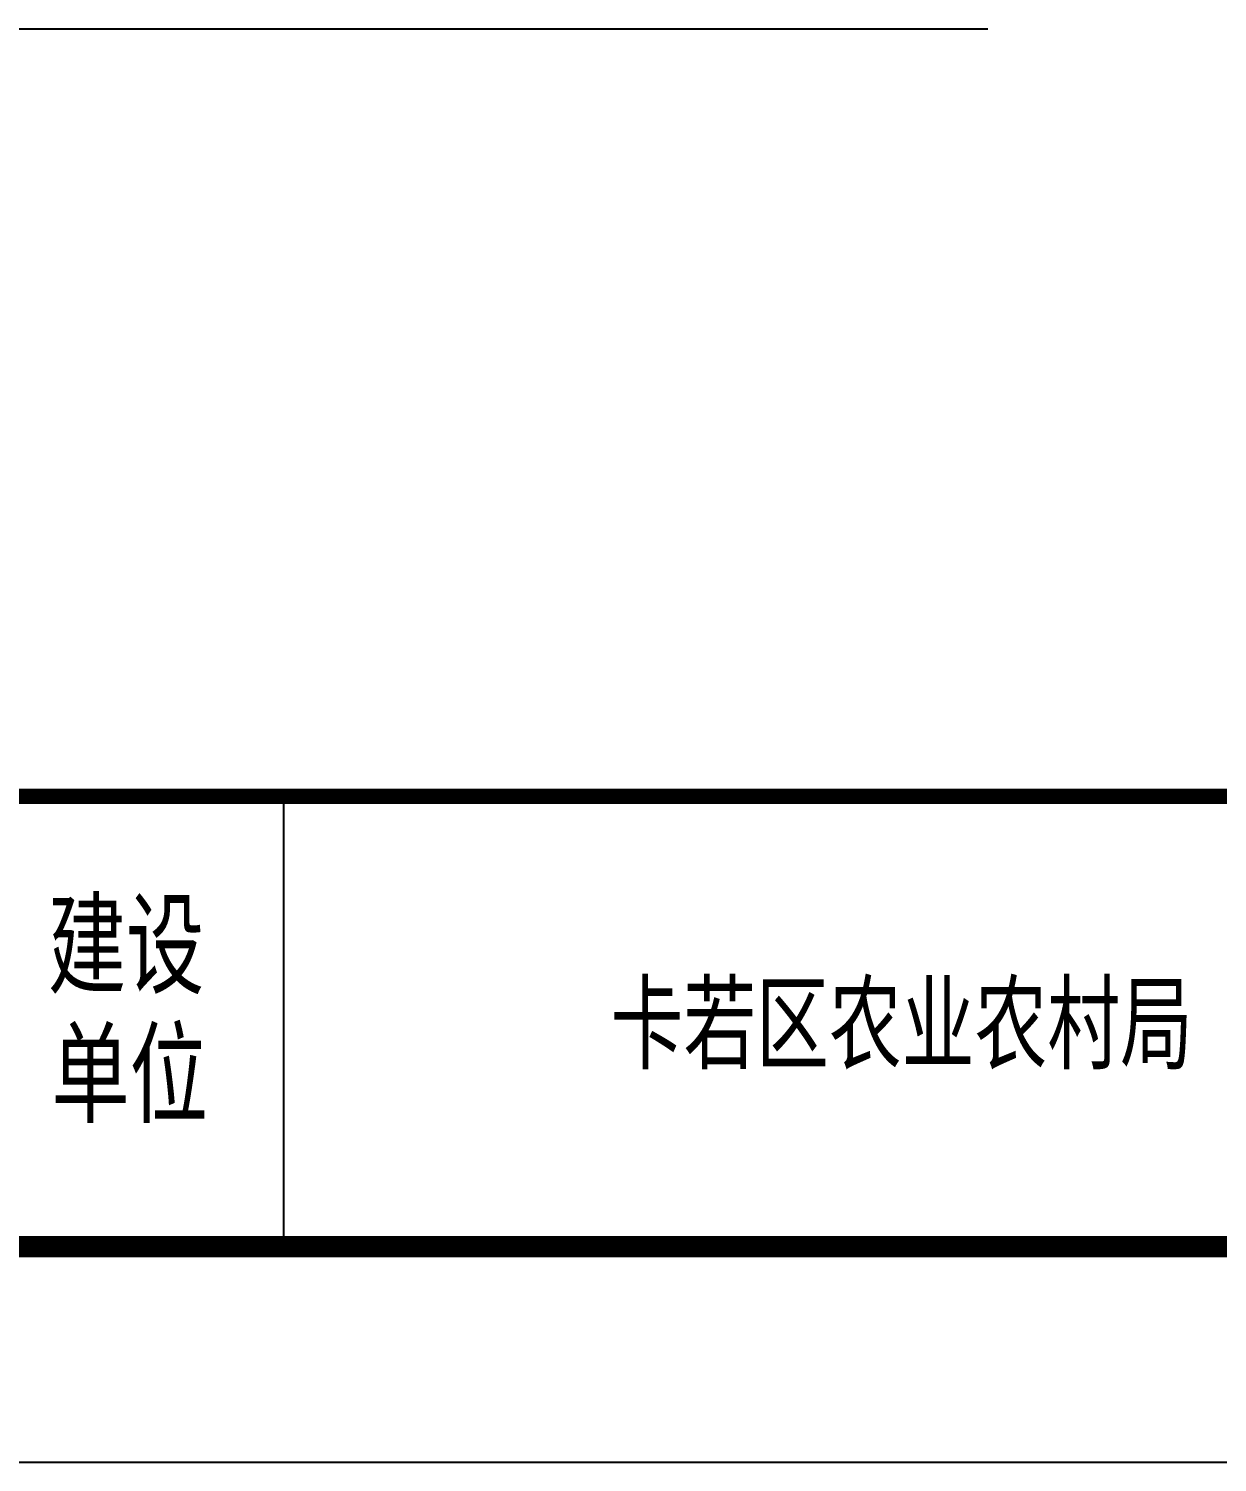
# Model space of a CAD drawing. Extents: x 4283 to 40403, y 1134 to 1764.
# Drawn here: x 7822.01 to 7860.98, y 1467.09 to 1514.09 of the extents above; entities that cross this region are included whole.
import ezdxf
from ezdxf.enums import TextEntityAlignment as Align

# ---------------------------------------------------------------- set-up
doc = ezdxf.new("R2010")
doc.units = 0
for name, color, linetype in [('PUB_TITLE', 4, 'Continuous'), ('S-MODIFY', 4, 'Continuous'), ('华泽绵阳图框', 7, 'Continuous')]:
    doc.layers.add(name, color=color, linetype=linetype)
doc.styles.add('长仿宋', font='', dxfattribs={"width": 0.7, "height": 5})
doc.styles.get('长仿宋').set_extended_font_data('SimSun')

msp = doc.modelspace()

# ---------------------------------------------------------------- linework, layer by layer
msp.add_lwpolyline([(7723.46, 1514.092), (7853.46, 1514.092)])
at = {"layer": 'PUB_TITLE'}
msp.add_lwpolyline([(7642.534, 1467.091), (8062.534, 1467.091), (8062.534, 1764.091), (7642.534, 1764.091)], close=True, dxfattribs=at)
at = {"layer": 'PUB_TITLE', "color": 7, "const_width": 0.506}
msp.add_lwpolyline([(7660.211, 1474.161), (8055.234, 1474.161), (8055.239, 1488.923), (7660.211, 1488.923)], close=True, dxfattribs=at)
at = {"layer": 'S-MODIFY'}
msp.add_lwpolyline([(7642.534, 1467.091), (8062.534, 1467.091), (8062.534, 1764.091), (7642.534, 1764.091)], close=True, dxfattribs=at)
at = {"layer": '华泽绵阳图框', "color": 7}
msp.add_line((7830.375, 1474.161), (7830.375, 1488.923), dxfattribs=at)
at = {"layer": '华泽绵阳图框', "color": 7, "const_width": 0.707}
msp.add_lwpolyline([(7660.211, 1474.161), (8055.464, 1474.161), (8055.464, 1756.99), (7660.211, 1756.99)], close=True, dxfattribs=at)
at = {"layer": '华泽绵阳图框', "color": 7, "const_width": 0.506}
msp.add_lwpolyline([(7660.211, 1488.923), (8055.239, 1488.923)], dxfattribs=at)

# ---------------------------------------------------------------- texts
at = {"layer": '华泽绵阳图框', "style": '长仿宋', "width": 0.7}
for s, p in [('建设', (7822.637, 1482.743)), ('单位', (7822.752, 1478.501))]:
    msp.add_text(s, height=2.6851, dxfattribs=at).set_placement(p)
msp.add_text('卡若区农业农村局', height=2.5, dxfattribs=at).set_placement((7850.632, 1481.542), align=Align.MIDDLE)

doc.saveas('drawing.dxf')
